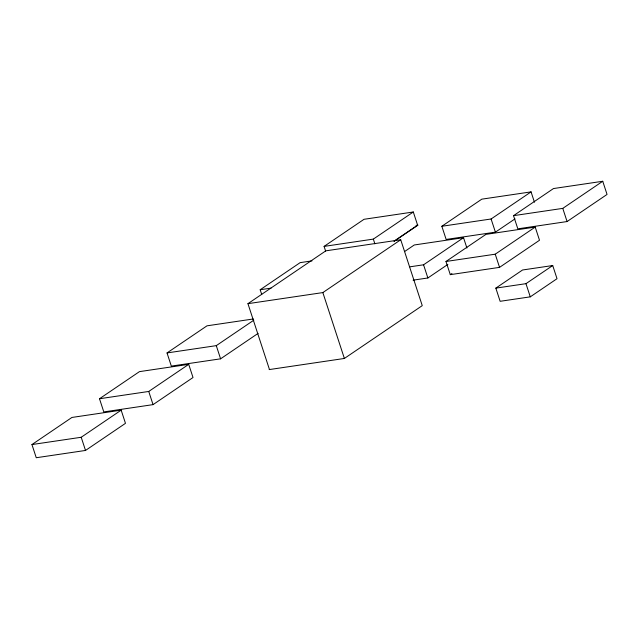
<?xml version="1.0" encoding="UTF-8"?>
<svg xmlns="http://www.w3.org/2000/svg" width="639" height="639" viewBox="0 0 639 639"><rect width="100%" height="100%" fill="white"/><g stroke="black" fill="none" stroke-linecap="round" stroke-linejoin="round"><path stroke-width="0.96" d="M31.95 444.56L71.919 417.451L121.17 410.158L125.476 423.337L85.514 450.447L36.255 457.732L31.95 444.56L81.209 437.268L121.17 410.158M99.492 398.744L139.454 371.634L188.713 364.35L193.018 377.521L153.048 404.631L103.798 411.923L99.492 398.744L148.743 391.459L188.713 364.35M258.108 333.366L220.591 358.822L171.332 366.107L167.027 352.936L206.996 325.826L253.292 318.973M261.718 294.451L260.177 289.747L300.146 262.637L311.968 260.888M325.618 251.103L324.085 246.398L364.046 219.289L413.305 211.996L417.61 225.176L393.959 241.222M269.474 369.55L247.94 303.669L325.818 250.839L400.725 239.753L422.259 305.642L344.365 358.463L269.171 369.59M167.027 352.936L216.286 345.643L253.803 320.195M324.085 246.398L373.336 239.106L413.305 211.996M394.351 241.167L418.002 225.12L416.029 225.407M247.94 303.669L322.847 292.582L400.725 239.753M404.487 251.614L414.272 244.977L463.531 237.684L466.909 248.036M514.986 218.881L495.409 232.157L446.15 239.449L441.845 226.27L481.814 199.16L531.065 191.876L534.452 202.228M409.775 266.838L423.561 264.794L463.531 237.684M441.845 226.27L491.103 218.985L531.065 191.876M445.982 261.479L485.952 234.369L535.202 227.077L539.508 240.256L499.546 267.366L450.287 274.65L445.982 261.479L495.241 254.186L535.202 227.077M513.524 215.662L553.486 188.553L602.745 181.268L607.05 194.44L567.081 221.549L517.83 228.842L513.524 215.662L562.775 208.378L602.745 181.268M413.09 280.162L427.866 277.973L447.867 264.402M450.287 274.65L451.917 273.548M495.832 288.125L522.574 269.985L552.719 265.528L557.024 278.7L530.282 296.847L500.137 301.304L495.832 288.125L525.969 283.668L552.719 265.528M260.177 289.747L271.016 288.141M562.775 208.378L567.081 221.549M525.969 283.668L530.282 296.847M491.103 218.985L495.409 232.157M495.241 254.186L499.546 267.366M423.561 264.794L427.866 277.973M373.336 239.106L374.877 243.818M322.847 292.582L344.381 358.463M216.286 345.643L220.591 358.822M148.743 391.459L153.048 404.631M81.209 437.268L85.514 450.447"/></g></svg>
